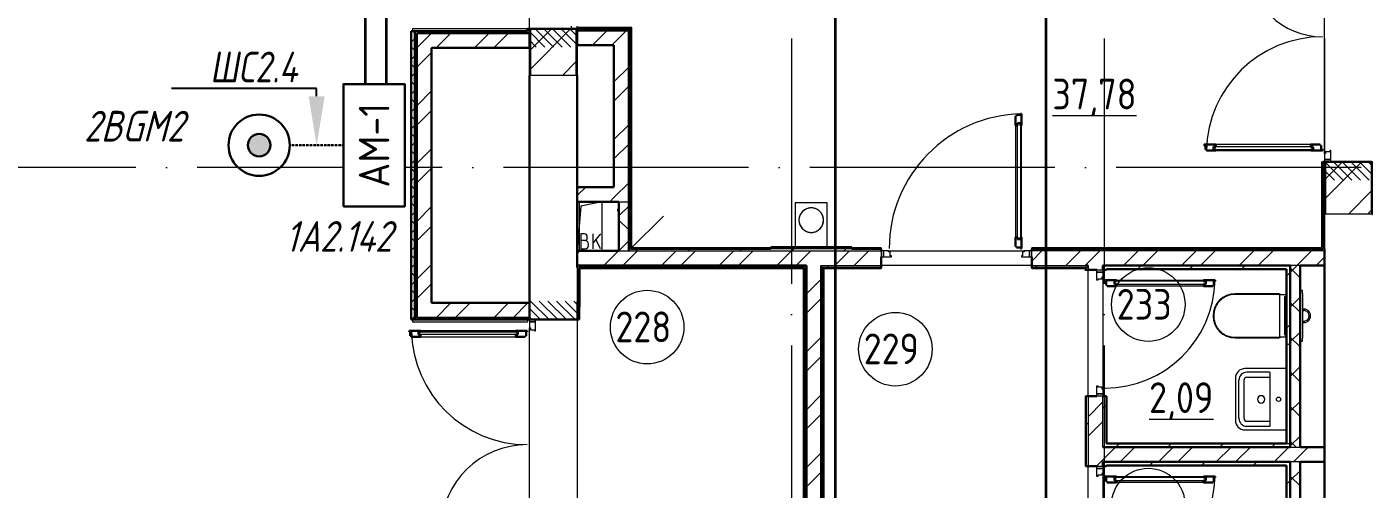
# Model space of a CAD drawing. Header units: millimetres. Extents: x -259793 to 1187961, y -549744 to 43070.
# Drawn here: x 126935 to 137914, y 20039 to 23806 of the extents above; entities that cross this region are included whole.
import ezdxf
from ezdxf import colors
from ezdxf.entities.mleader import LeaderData, LeaderLine
from ezdxf.enums import TextEntityAlignment as Align
from ezdxf.math import Vec2, Vec3

# ---------------------------------------------------------------- set-up
doc = ezdxf.new("R2010")
doc.units = ezdxf.units.MM
for name, pattern in [('ADSK_Линия сетки', [25, 20, -2.5, 0, -2.5]), ('ADSK_Штриховая_ш2 п1_5', [4.5, 3, -1.5]), ('штриховаяX2', [1.5, 1, -0.5])]:
    doc.linetypes.add(name, pattern=pattern)
for name, color, linetype, lineweight in [('E-Безопасность-G', 153, 'Continuous', 35), ('RC-Выноски', 7, 'Continuous', 0), ('RC-Извещатели_охранные', 5, 'Continuous', 30), ('RC-Прочее_оборудование', 5, 'Continuous', 30), ('Двери', 252, 'Continuous', 9), ('лс', 5, 'Continuous', 30), ('Марки помещений', 252, 'Continuous', 20), ('Обобщенные модели', 252, 'Continuous', 18), ('Оборудование', 8, 'Continuous', 18), ('Ограждение', 252, 'Continuous', 9), ('Оси', 252, 'Continuous', 9), ('Перекрытие', 252, 'Continuous', 18), ('Сантехника', 252, 'Continuous', 9), ('Стены внутренние', 7, 'Continuous', 18), ('Стены наружные', 7, 'Continuous', 18), ('Стены штриховка', 7, 'Continuous', 9)]:
    doc.layers.add(name, color=color, linetype=linetype, lineweight=lineweight)
doc.layers.add('RC-Позиционные_обозначения', color=7, linetype='Continuous')
doc.layers.add('Двери открывание', color=7, linetype='Continuous', lineweight=9, true_color=0xc0c0c0)
doc.styles.add('GOST Common_2', font='', dxfattribs={"width": 0.9, "height": 250})
doc.styles.add('ISOCPEUR', font='isocpeur.ttf', dxfattribs={"width": 0.9, "height": 350})
doc.styles.add('RubezhCAD', font='', dxfattribs={"oblique": 10})
doc.styles.get("Standard").update_dxf_attribs({"font": ''})
doc.styles.get('GOST Common_2').set_extended_font_data('GOST type B')
doc.styles.get('RubezhCAD').set_extended_font_data('GOST type A')
doc.styles.get('Standard').set_extended_font_data('GOST type B')
pattern_1 = [(0, (134012, 1600.5), (0, 600), []), (90, (134012, 1600.5), (-600, 4e-14), [])]

# ---------------------------------------------------------------- blocks, each defined once
blk = doc.blocks.new('RC-UGO-AM-01')
at = {"layer": 'RC-Прочее_оборудование'}
blk.add_point((0, 0), dxfattribs=at)
blk.add_attdef('PSTN', text='', height=2.5, dxfattribs=at).set_placement((2.32, 2.4), align=Align.BOTTOM_LEFT)
blk.add_wipeout([(4.99, 2.5), (4.99, -2.5), (-4.99, -2.5), (-4.99, 2.5)]).dxf.layer = 'RC-Прочее_оборудование'
blk.add_wipeout([(-4.99, -2.5), (-4.99, 2.5), (4.99, 2.5), (4.99, -2.5)]).dxf.layer = 'RC-Прочее_оборудование'
blk.add_lwpolyline([(-4.99, 2.5), (4.99, 2.5), (4.99, -2.5), (-4.99, -2.5), (-4.99, 2.5)], close=True, dxfattribs=at)
blk.add_lwpolyline([(-4.99, 2.5), (-4.99, 2.5)], dxfattribs=at)
blk.add_lwpolyline([(-4.99, 2.5), (-4.99, 2.5)], dxfattribs=at)
at = {"layer": 'RC-Прочее_оборудование', "ltscale": 100, "style": 'ISOCPEUR', "width": 0.9}
blk.add_text('АМ-1', height=2.5, dxfattribs=at).set_placement((0, 0), align=Align.MIDDLE)
blk = doc.blocks.new('RC-UGO-IOTR-01')
at = {"layer": 'RC-Извещатели_охранные'}
h = blk.add_hatch(color=256, dxfattribs=at)
h.dxf.hatch_style = 1
h.paths.add_polyline_path([(0.92, 0), (-0.92, 0, 1)])
h.paths.add_polyline_path([(-0.92, 0), (0.92, 0, 1)])
for radius in [2.5, 0.918]:
    blk.add_circle((0, 0), radius, dxfattribs=at)
blk.add_attdef('PSTN', text='', height=1.5, dxfattribs=at).set_placement((2.5, 2.5), align=Align.BOTTOM_CENTER)
blk = doc.blocks.new('2 этаж')
at = {"layer": 'Двери', "lineweight": 18, "true_color": 0x636466}
h = blk.add_hatch(dxfattribs=at)
h.set_pattern_fill('FP_2', color=251, angle=-90, style=0, pattern_type=2)
h.set_pattern_definition([(315, (131231.006, 24915.747), (35.3553, 35.3553), [])])
h.paths.add_polyline_path([(131036, 23641), (131426, 23641), (131426, 23791), (131036, 23791)])
h.paths.add_polyline_path([(131036, 25791), (131426, 25791), (131426, 25941), (131036, 25941)])
h = blk.add_hatch(dxfattribs=at)
h.set_pattern_fill('FP_2', color=251, angle=90, style=0, pattern_type=2)
h.set_pattern_definition([(135, (137721.006, 23430.747), (-35.3553, -35.3553), [])])
h.paths.add_polyline_path([(137526, 22556), (137916, 22556), (137916, 22706), (137526, 22706), (137526, 22646)])
h.paths.add_polyline_path([(137526, 24406), (137916, 24406), (137916, 24556), (137526, 24556)])
h = blk.add_hatch(dxfattribs=at)
h.set_pattern_fill('FP_2', color=251, angle=90, style=0, pattern_type=2)
h.set_pattern_definition([(135, (131231.006, 20395.747), (-35.3553, -35.3553), [])])
h.paths.add_polyline_path([(131036, 19471), (131426, 19471), (131426, 19621), (131036, 19621), (131036, 19491)])
h.paths.add_polyline_path([(131234, 21421), (131426, 21421), (131426, 21571), (131036, 21571), (131036, 21421)])
at = {"layer": 'Ограждение', "true_color": 0x636466}
h = blk.add_hatch(dxfattribs=at)
h.set_pattern_fill('FP_14', color=251, style=0, pattern_type=2)
h.set_pattern_definition(pattern_1)
h.paths.add_polyline_path([(131846, 23791), (131861, 23791), (131871, 23801), (131426, 23801), (131426, 23791), (131441, 23791)])
h = blk.add_hatch(dxfattribs=at)
h.set_pattern_fill('FP_14', color=251, style=0, pattern_type=2)
h.set_pattern_definition(pattern_1)
h.paths.add_polyline_path([(131861, 21996), (131871, 22006), (131871, 23801), (131861, 23791), (131861, 22015)])
h = blk.add_hatch(dxfattribs=at)
h.set_pattern_fill('FP_14', color=251, style=0, pattern_type=2)
h.set_pattern_definition(pattern_1)
h.paths.add_polyline_path([(137511, 21996), (137511, 22706), (137501, 22706), (137501, 22006)])
h = blk.add_hatch(dxfattribs=at)
h.set_pattern_fill('FP_14', color=251, style=0, pattern_type=2)
h.set_pattern_definition(pattern_1)
h.paths.add_polyline_path([(132624, 21996), (133006, 21996), (133006, 22006), (131871, 22006), (131861, 21996), (131929, 21996)])
h = blk.add_hatch(dxfattribs=at)
h.set_pattern_fill('FP_14', color=251, style=0, pattern_type=2)
h.set_pattern_definition(pattern_1)
h.paths.add_polyline_path([(133906, 21996), (133906, 22006), (133666, 22006), (133666, 21996)])
h = blk.add_hatch(dxfattribs=at)
h.set_pattern_fill('FP_14', color=251, style=0, pattern_type=2)
h.set_pattern_definition(pattern_1)
h.paths.add_polyline_path([(137139, 21996), (137511, 21996), (137501, 22006), (135136, 22006), (135136, 21996), (136791, 21996)])
at = {"color": 251, "lineweight": 18, "true_color": 0x636466}
for p, q in [((131456, 22344), (131426, 21981)), ((131626, 22381), (131456, 22344)), ((131626, 22381), (131626, 21981)), ((131485, 22118), (131455, 22118)), ((131455, 22118), (131455, 21998)), ((131508, 22085), (131508, 22095)), ((131615, 22118), (131555, 22047)), ((131555, 21998), (131555, 22118)), ((131615, 21998), (131579, 22075)), ((131488, 22065), (131455, 22065)), ((131455, 21998), (131492, 21998)), ((131518, 22025), (131518, 22035))]:
    blk.add_line(p, q, dxfattribs=at)
for centre, radius, start, end in [((131485, 22095), 23.3, 0, 90), ((131488, 22085), 20, 270, 0), ((131488, 22035), 30, 0, 90), ((131492, 22025), 26.7, 270, 0)]:
    blk.add_arc(centre, radius, start, end, dxfattribs=at)
at = {"layer": 'Двери', "color": 251, "linetype": 'ADSK_Штриховая_ш2 п1_5', "true_color": 0x636466}
for p, q in [((131426, 23791), (131036, 23791)), ((131036, 23791), (131036, 23641)), ((131426, 23641), (131426, 23791)), ((137916, 22706), (137526, 22706)), ((137526, 22706), (137526, 22556)), ((131036, 21571), (131036, 21421)), ((131426, 21421), (131426, 21571)), ((131036, 21421), (131426, 21421))]:
    blk.add_line(p, q, dxfattribs=at)
at = {"layer": 'Двери', "color": 251, "true_color": 0x636466}
for p, q in [((131376, 23811), (131376, 23791)), ((131376, 23791), (131426, 23791)), ((131426, 23791), (131426, 23811)), ((135002, 23003), (135002, 22093)), ((135019, 22075), (135019, 23021)), ((135019, 23021), (135043, 23021)), ((135043, 23021), (135043, 22075)), ((135052, 22093), (135052, 23003)), ((137414, 22848), (136638, 22848)), ((137432, 22828), (136620, 22828)), ((136620, 22828), (136620, 22807)), ((136620, 22807), (137432, 22807)), ((136638, 22798), (137414, 22798)), ((137432, 22807), (137432, 22828)), ((137526, 22775), (137526, 22726)), ((137534, 22775), (137526, 22775)), ((137568, 22789), (137534, 22789)), ((137534, 22789), (137534, 22775)), ((137576, 22798), (137568, 22798)), ((137568, 22798), (137568, 22789)), ((137576, 22726), (137576, 22798)), ((137576, 22726), (137526, 22726)), ((137526, 22726), (137526, 22706)), ((137526, 22726), (137576, 22726)), ((137526, 22706), (137576, 22706)), ((137576, 22706), (137576, 22726)), ((135043, 22075), (135019, 22075)), ((133906, 21981), (133906, 21931)), ((133926, 21981), (133906, 21981)), ((133926, 21931), (133926, 21981)), ((133967, 21981), (133926, 21981)), ((133926, 21981), (133926, 21931)), ((133967, 21973), (133967, 21981)), ((133981, 21973), (133967, 21973)), ((133981, 21939), (133981, 21973)), ((135075, 21973), (135061, 21973)), ((135061, 21973), (135061, 21939)), ((135075, 21981), (135075, 21973)), ((135116, 21981), (135075, 21981)), ((135136, 21981), (135116, 21981)), ((135116, 21981), (135116, 21931)), ((135116, 21931), (135116, 21981)), ((135136, 21931), (135136, 21981)), ((133906, 21931), (133926, 21931)), ((133926, 21931), (133990, 21931)), ((133990, 21939), (133981, 21939)), ((133990, 21931), (133990, 21939)), ((135061, 21939), (135052, 21939)), ((135052, 21939), (135052, 21931)), ((135052, 21931), (135116, 21931)), ((135116, 21931), (135136, 21931)), ((135666, 21806), (135666, 21826)), ((135666, 21826), (135716, 21826)), ((135716, 21806), (135666, 21806)), ((135666, 21806), (135716, 21806)), ((135666, 21742), (135666, 21806)), ((135674, 21742), (135666, 21742)), ((135674, 21751), (135674, 21742)), ((135708, 21751), (135674, 21751)), ((135708, 21765), (135708, 21751)), ((135716, 21765), (135708, 21765)), ((135716, 21826), (135716, 21806)), ((135716, 21806), (135716, 21765)), ((135828, 21742), (136538, 21742)), ((135810, 21733), (135810, 21709)), ((136556, 21733), (135810, 21733)), ((135810, 21709), (136556, 21709)), ((136538, 21692), (135828, 21692)), ((136556, 21709), (136556, 21733)), ((131086, 21421), (131036, 21421)), ((131036, 21421), (131036, 21401)), ((131086, 21401), (131086, 21421)), ((130130, 21320), (130942, 21320)), ((130130, 21299), (130130, 21320)), ((130924, 21329), (130148, 21329)), ((130942, 21320), (130942, 21299)), ((131036, 21401), (131086, 21401)), ((131086, 21401), (131036, 21401)), ((131036, 21401), (131036, 21352)), ((131036, 21352), (131044, 21352)), ((131044, 21352), (131044, 21338)), ((131044, 21338), (131078, 21338)), ((131078, 21338), (131078, 21329)), ((131078, 21329), (131086, 21329)), ((131086, 21329), (131086, 21401)), ((130942, 21299), (130130, 21299)), ((130148, 21279), (130924, 21279)), ((135666, 20880), (135674, 20880)), ((135666, 20816), (135666, 20880)), ((135674, 20880), (135674, 20871)), ((135674, 20871), (135708, 20871)), ((135708, 20871), (135708, 20857)), ((135666, 20816), (135716, 20816)), ((135666, 20796), (135666, 20816)), ((135716, 20816), (135666, 20816)), ((135716, 20796), (135666, 20796)), ((135708, 20857), (135716, 20857)), ((135716, 20857), (135716, 20816)), ((135716, 20816), (135716, 20796)), ((135666, 20206), (135666, 20226)), ((135666, 20226), (135716, 20226)), ((135716, 20206), (135666, 20206)), ((135666, 20206), (135716, 20206)), ((135666, 20142), (135666, 20206)), ((135716, 20226), (135716, 20206)), ((135716, 20206), (135716, 20165)), ((135674, 20142), (135666, 20142)), ((135674, 20151), (135674, 20142)), ((135708, 20151), (135674, 20151)), ((135708, 20165), (135708, 20151)), ((135716, 20165), (135708, 20165)), ((135810, 20133), (135810, 20109)), ((136556, 20133), (135810, 20133)), ((135810, 20109), (136556, 20109)), ((135828, 20142), (136538, 20142)), ((136538, 20092), (135828, 20092)), ((136556, 20109), (136556, 20133))]:
    blk.add_line(p, q, dxfattribs=at)
at = {"layer": 'Двери', "color": 251, "lineweight": 30, "true_color": 0x636466}
for p, q in [((135010, 23079), (135002, 23079)), ((135002, 23079), (135002, 23003)), ((135044, 23088), (135010, 23088)), ((135010, 23088), (135010, 23079)), ((135052, 23097), (135044, 23097)), ((135044, 23097), (135044, 23088)), ((135052, 23003), (135052, 23097)), ((135002, 23003), (135019, 23003)), ((135019, 23003), (135019, 23021)), ((135019, 23021), (135043, 23021)), ((135043, 23021), (135043, 23003)), ((135043, 23003), (135052, 23003)), ((136638, 22848), (136544, 22848)), ((136544, 22848), (136544, 22840)), ((136544, 22840), (136553, 22840)), ((136553, 22840), (136553, 22806)), ((136638, 22848), (136638, 22828)), ((137490, 22848), (137414, 22848)), ((137414, 22848), (137414, 22828)), ((137490, 22840), (137490, 22848)), ((137499, 22840), (137490, 22840)), ((137499, 22806), (137499, 22840)), ((136553, 22806), (136562, 22806)), ((136562, 22806), (136562, 22798)), ((136562, 22798), (136638, 22798)), ((136638, 22828), (136620, 22828)), ((136620, 22828), (136620, 22807)), ((136620, 22807), (136638, 22807)), ((136638, 22807), (136638, 22798)), ((137414, 22828), (137432, 22828)), ((137414, 22807), (137414, 22798)), ((137432, 22807), (137414, 22807)), ((137414, 22798), (137508, 22798)), ((137432, 22828), (137432, 22807)), ((137508, 22806), (137499, 22806)), ((137508, 22798), (137508, 22806)), ((135002, 22093), (135002, 22017)), ((135002, 22093), (135019, 22093)), ((135019, 22093), (135019, 22075)), ((135019, 22075), (135043, 22075)), ((135043, 22093), (135052, 22093)), ((135043, 22075), (135043, 22093)), ((135052, 21999), (135052, 22093)), ((135002, 22017), (135010, 22017)), ((135010, 22017), (135010, 22008)), ((135010, 22008), (135044, 22008)), ((135044, 22008), (135044, 21999)), ((135044, 21999), (135052, 21999)), ((135734, 21742), (135828, 21742)), ((135734, 21734), (135734, 21742)), ((135828, 21733), (135828, 21742)), ((136538, 21742), (136632, 21742)), ((136538, 21733), (136538, 21742)), ((136632, 21742), (136632, 21734)), ((135743, 21734), (135734, 21734)), ((135743, 21700), (135743, 21734)), ((135752, 21700), (135743, 21700)), ((135752, 21692), (135752, 21700)), ((135828, 21692), (135752, 21692)), ((135810, 21733), (135828, 21733)), ((135810, 21709), (135810, 21733)), ((135828, 21709), (135810, 21709)), ((135828, 21692), (135828, 21709)), ((136556, 21733), (136538, 21733)), ((136538, 21709), (136556, 21709)), ((136538, 21692), (136538, 21709)), ((136614, 21692), (136538, 21692)), ((136556, 21709), (136556, 21733)), ((136614, 21700), (136614, 21692)), ((136623, 21700), (136614, 21700)), ((136623, 21734), (136623, 21700)), ((136632, 21734), (136623, 21734)), ((130148, 21329), (130054, 21329)), ((130054, 21329), (130054, 21321)), ((130054, 21321), (130063, 21321)), ((130063, 21321), (130063, 21287)), ((130130, 21320), (130148, 21320)), ((130130, 21299), (130130, 21320)), ((130148, 21320), (130148, 21329)), ((131018, 21329), (130924, 21329)), ((130924, 21320), (130924, 21329)), ((130942, 21320), (130924, 21320)), ((130942, 21299), (130942, 21320)), ((131009, 21287), (131009, 21321)), ((131009, 21321), (131018, 21321)), ((131018, 21321), (131018, 21329)), ((130063, 21287), (130072, 21287)), ((130072, 21287), (130072, 21279)), ((130072, 21279), (130148, 21279)), ((130148, 21299), (130130, 21299)), ((130148, 21279), (130148, 21299)), ((130924, 21299), (130942, 21299)), ((130924, 21279), (130924, 21299)), ((130924, 21279), (131000, 21279)), ((131000, 21279), (131000, 21287)), ((131000, 21287), (131009, 21287)), ((135734, 20142), (135828, 20142)), ((135734, 20134), (135734, 20142)), ((135743, 20134), (135734, 20134)), ((135743, 20100), (135743, 20134)), ((135752, 20100), (135743, 20100)), ((135752, 20092), (135752, 20100)), ((135828, 20092), (135752, 20092)), ((135810, 20133), (135828, 20133)), ((135810, 20109), (135810, 20133)), ((135828, 20109), (135810, 20109)), ((135828, 20133), (135828, 20142)), ((135828, 20092), (135828, 20109)), ((136538, 20142), (136632, 20142)), ((136538, 20133), (136538, 20142)), ((136556, 20133), (136538, 20133)), ((136538, 20109), (136556, 20109)), ((136538, 20092), (136538, 20109)), ((136614, 20092), (136538, 20092)), ((136556, 20109), (136556, 20133)), ((136614, 20100), (136614, 20092)), ((136623, 20100), (136614, 20100)), ((136623, 20134), (136623, 20100)), ((136632, 20134), (136623, 20134)), ((136632, 20142), (136632, 20134))]:
    blk.add_line(p, q, dxfattribs=at)
at = {"layer": 'Двери открывание', "color": 251, "true_color": 0x636466}
for centre, radius, start, end in [((137508, 24332), 606, 181.7021, 270), ((137508, 22780), 946, 90, 178.9097), ((135070, 21999), 1098, 90.9393, 180), ((135734, 21760), 898, 270, 358.8515), ((131018, 21347), 946, 181.0903, 270), ((131018, 19695), 706, 90, 178.539), ((135734, 20160), 898, 270, 358.8515)]:
    blk.add_arc(centre, radius, start, end, dxfattribs=at)
at = {"layer": 'Марки помещений', "color": 251, "true_color": 0x636466}
for centre in [(136087, 21543), (131997, 21359), (134023, 21179), (136087, 19908)]:
    blk.add_circle(centre, 300, dxfattribs=at)
at = {"layer": 'Обобщенные модели', "color": 251, "true_color": 0x636466}
for p, q in [((137216, 21021), (136876, 21021)), ((137078, 20991), (136891, 20991)), ((137078, 20991), (137078, 20550)), ((136798, 20943), (136798, 20771)), ((136827, 20614), (136827, 20928)), ((136869, 20614), (136869, 20928)), ((136891, 20950), (137078, 20950)), ((136798, 20771), (136798, 20599)), ((137078, 20591), (136891, 20591)), ((137078, 20550), (136891, 20550)), ((136876, 20521), (137216, 20521))]:
    blk.add_line(p, q, dxfattribs=at)
blk.add_circle((137150, 20771), 17.5, dxfattribs=at)
for centre, radius, start, end in [((136876, 20943), 78, 90, 180), ((136891, 20928), 63.6, 90, 180), ((136891, 20928), 22.3, 90, 180), ((137008, 20770), 30, 90, 270), ((137008, 20770), 30, 270, 90), ((136876, 20599), 78, 180, 270), ((136891, 20614), 63.6, 180, 270), ((136891, 20614), 22.3, 180, 270)]:
    blk.add_arc(centre, radius, start, end, dxfattribs=at)
at = {"layer": 'Оборудование', "color": 251, "true_color": 0x636466}
for p, q in [((131766, 22320), (131756, 22320)), ((131756, 22320), (131756, 22308)), ((131756, 22308), (131766, 22308)), ((131861, 21996), (132129, 22264))]:
    blk.add_line(p, q, dxfattribs=at)
at = {"layer": 'Ограждение', "color": 251, "true_color": 0x636466}
for p, q in [((130081, 23791), (130081, 23771)), ((131021, 23791), (130081, 23791)), ((131871, 23801), (131426, 23801)), ((131871, 23801), (131861, 23791)), ((131871, 22006), (131871, 23801)), ((137501, 22706), (137511, 22706)), ((137501, 22706), (137501, 22006)), ((131871, 22006), (131861, 21996)), ((133006, 22006), (131871, 22006)), ((133906, 22006), (133666, 22006)), ((133906, 22006), (133906, 21996)), ((135136, 21996), (135136, 22006)), ((137501, 22006), (135136, 22006)), ((137501, 22006), (137511, 21996)), ((131451, 21836), (131441, 21846)), ((131451, 21521), (131451, 21836)), ((131451, 21836), (133271, 21836)), ((133271, 21836), (133281, 21846)), ((133271, 21836), (133271, 18291)), ((133442, 21836), (133437, 21841)), ((133442, 19081), (133442, 21836)), ((133442, 21836), (133906, 21836)), ((133906, 21841), (133906, 21836)), ((135136, 21836), (135136, 21841)), ((135136, 21836), (135571, 21836)), ((135571, 21836), (135576, 21841)), ((135571, 21836), (135571, 21821)), ((135581, 21821), (135571, 21821)), ((135581, 21821), (135581, 21826)), ((131451, 21521), (131441, 21521)), ((130081, 21421), (130081, 21401)), ((131021, 21421), (131021, 21406)), ((130081, 21401), (131021, 21401)), ((131021, 21401), (131021, 21406)), ((135571, 20796), (135576, 20796)), ((135571, 20796), (135571, 20226)), ((135576, 20226), (135571, 20226))]:
    blk.add_line(p, q, dxfattribs=at)
for points in [[(130086, 23786), (130086, 23786), (130085, 23787), (130084, 23788), (130084, 23788), (130083, 23789), (130083, 23789), (130083, 23789), (130082, 23790), (130082, 23790), (130082, 23790), (130081, 23790), (130081, 23791), (130081, 23791), (130081, 23791)], [(130086, 21406), (130086, 21405), (130085, 21405), (130084, 21404), (130084, 21403), (130083, 21403), (130083, 21403), (130083, 21402), (130082, 21402), (130082, 21402), (130082, 21401), (130081, 21401), (130081, 21401), (130081, 21401), (130081, 21401)]]:
    blk.add_open_spline(points, degree=3, knots=[0, 0, 0, 0, 0.166667, 0.25, 0.333333, 0.375, 0.416667, 0.5, 0.541667, 0.583333, 0.666667, 0.75, 0.833333, 1, 1, 1, 1], dxfattribs=at)
at = {"layer": 'Оси', "color": 251, "linetype": 'ADSK_Линия сетки', "ltscale": 100, "true_color": 0x636466}
for p, q in [((131426, 33711), (131426, -32265)), ((133176, 33711), (133176, -32265)), ((135726, 33711), (135726, -32265)), ((137526, 33711), (137526, -32265)), ((165326, 22661), (93566, 22661))]:
    blk.add_line(p, q, dxfattribs=at)
at = {"layer": 'Перекрытие', "color": 251, "ltscale": 100, "true_color": 0x636466}
blk.add_line((131626, 22381), (131626, 21981), dxfattribs=at)
at = {"layer": 'Сантехника', "color": 251, "true_color": 0x636466}
for p, q in [((133466, 22371), (133206, 22371)), ((133206, 22371), (133206, 22011)), ((133466, 22011), (133466, 22371)), ((137156, 21631), (136796, 21631)), ((137156, 21626), (136796, 21626)), ((137161, 21281), (137161, 21621)), ((137216, 21621), (137166, 21621)), ((137201, 21293), (137201, 21609)), ((137201, 21609), (137216, 21609)), ((136796, 21276), (137156, 21276)), ((136796, 21271), (137156, 21271)), ((137166, 21281), (137216, 21281)), ((137216, 21293), (137201, 21293))]:
    blk.add_line(p, q, dxfattribs=at)
at = {"layer": 'Сантехника', "color": 251, "lineweight": 9, "true_color": 0x636466}
for p, q in [((137346, 21657), (137326, 21657)), ((137346, 21632), (137346, 21657)), ((137346, 21632), (137346, 21269)), ((137326, 21244), (137346, 21244)), ((137346, 21244), (137346, 21269))]:
    blk.add_line(p, q, dxfattribs=at)
at = {"layer": 'Сантехника', "color": 251, "true_color": 0x636466, "flags": 128}
for points in [[(133336, 22331), (133332, 22331), (133328, 22330), (133324, 22330), (133320, 22329), (133316, 22329), (133312, 22328), (133308, 22327), (133305, 22326), (133301, 22324), (133297, 22323), (133293, 22321), (133290, 22319), (133286, 22318), (133283, 22315), (133280, 22313), (133276, 22311), (133273, 22309), (133270, 22306), (133267, 22303), (133264, 22300), (133262, 22297), (133259, 22294), (133256, 22291), (133254, 22288), (133252, 22285), (133250, 22281), (133248, 22278), (133246, 22274), (133244, 22271), (133243, 22267), (133241, 22263), (133240, 22259), (133239, 22256), (133238, 22252), (133237, 22248), (133237, 22244), (133236, 22240), (133236, 22236), (133236, 22232), (133236, 22228), (133236, 22224), (133237, 22220), (133237, 22216), (133238, 22212), (133239, 22208), (133240, 22204), (133241, 22200), (133242, 22197), (133243, 22193), (133245, 22189), (133247, 22186), (133249, 22182), (133251, 22179), (133253, 22175), (133255, 22172), (133258, 22169), (133260, 22166), (133263, 22163), (133266, 22160), (133268, 22157), (133271, 22154), (133275, 22152), (133278, 22149), (133281, 22147), (133284, 22145), (133288, 22143), (133291, 22141), (133295, 22140), (133299, 22138), (133303, 22137), (133306, 22135), (133310, 22134), (133314, 22133), (133318, 22132), (133322, 22132), (133326, 22131), (133330, 22131), (133334, 22131), (133336, 22131)], [(133336, 22131), (133340, 22131), (133344, 22131), (133348, 22131), (133352, 22132), (133356, 22133), (133360, 22134), (133364, 22135), (133367, 22136), (133371, 22137), (133375, 22139), (133379, 22140), (133382, 22142), (133386, 22144), (133389, 22146), (133392, 22148), (133396, 22151), (133399, 22153), (133402, 22156), (133405, 22158), (133408, 22161), (133410, 22164), (133413, 22167), (133416, 22170), (133418, 22173), (133420, 22177), (133422, 22180), (133424, 22184), (133426, 22187), (133428, 22191), (133429, 22195), (133431, 22198), (133432, 22202), (133433, 22206), (133434, 22210), (133435, 22214), (133435, 22218), (133436, 22222), (133436, 22226), (133436, 22230), (133436, 22234), (133436, 22238), (133435, 22242), (133435, 22246), (133434, 22250), (133433, 22253), (133432, 22257), (133431, 22261), (133430, 22265), (133429, 22269), (133427, 22272), (133425, 22276), (133423, 22279), (133421, 22283), (133419, 22286), (133417, 22290), (133414, 22293), (133412, 22296), (133409, 22299), (133406, 22302), (133404, 22304), (133401, 22307), (133397, 22310), (133394, 22312), (133391, 22314), (133388, 22316), (133384, 22318), (133381, 22320), (133377, 22322), (133373, 22324), (133370, 22325), (133366, 22326), (133362, 22327), (133358, 22328), (133354, 22329), (133350, 22330), (133346, 22330), (133342, 22331), (133338, 22331), (133336, 22331)], [(136796, 21626), (136789, 21626), (136782, 21625), (136775, 21624), (136768, 21624), (136761, 21622), (136754, 21621), (136748, 21619), (136741, 21617), (136734, 21615), (136728, 21612), (136721, 21609), (136715, 21606), (136709, 21603), (136703, 21599), (136697, 21595), (136691, 21591), (136686, 21587), (136681, 21582), (136675, 21578), (136670, 21573), (136666, 21568), (136661, 21562), (136657, 21557), (136653, 21551), (136649, 21545), (136645, 21539), (136642, 21533), (136638, 21527), (136636, 21521), (136633, 21514), (136630, 21508), (136628, 21501), (136626, 21494), (136625, 21487), (136624, 21480), (136623, 21474), (136622, 21467), (136621, 21460), (136621, 21453), (136621, 21446), (136621, 21439), (136622, 21432), (136623, 21425), (136624, 21418), (136626, 21411), (136627, 21404), (136629, 21397), (136632, 21391), (136634, 21384), (136637, 21378), (136640, 21372), (136643, 21365), (136647, 21359), (136651, 21353), (136655, 21348), (136659, 21342), (136663, 21337), (136668, 21332), (136673, 21327), (136678, 21322), (136683, 21317), (136688, 21313), (136694, 21308), (136700, 21305), (136706, 21301), (136712, 21297), (136718, 21294), (136724, 21291), (136731, 21288), (136737, 21286), (136744, 21284), (136751, 21282), (136758, 21280), (136764, 21279), (136771, 21277), (136778, 21277), (136785, 21276), (136792, 21276), (136796, 21276)], [(137161, 21621), (137161, 21621), (137161, 21621), (137161, 21621), (137161, 21622), (137161, 21622), (137161, 21622), (137161, 21622), (137161, 21622), (137161, 21623), (137161, 21623), (137161, 21623), (137160, 21623), (137160, 21623), (137160, 21623), (137160, 21624), (137160, 21624), (137160, 21624), (137160, 21624), (137160, 21624), (137159, 21624), (137159, 21624), (137159, 21625), (137159, 21625), (137159, 21625), (137159, 21625), (137159, 21625), (137158, 21625), (137158, 21625), (137158, 21625), (137158, 21625), (137158, 21625), (137157, 21626), (137157, 21626), (137157, 21626), (137157, 21626), (137157, 21626), (137156, 21626), (137156, 21626), (137156, 21626), (137156, 21626)], [(137156, 21276), (137156, 21276), (137156, 21276), (137157, 21276), (137157, 21276), (137157, 21276), (137157, 21276), (137157, 21276), (137158, 21276), (137158, 21276), (137158, 21276), (137158, 21276), (137158, 21276), (137158, 21276), (137159, 21277), (137159, 21277), (137159, 21277), (137159, 21277), (137159, 21277), (137159, 21277), (137160, 21277), (137160, 21277), (137160, 21278), (137160, 21278), (137160, 21278), (137160, 21278), (137160, 21278), (137160, 21278), (137161, 21279), (137161, 21279), (137161, 21279), (137161, 21279), (137161, 21279), (137161, 21280), (137161, 21280), (137161, 21280), (137161, 21280), (137161, 21280), (137161, 21280), (137161, 21281), (137161, 21281)]]:
    blk.add_lwpolyline(points, dxfattribs=at)
at = {"layer": 'Сантехника', "color": 251, "lineweight": 9, "true_color": 0x636466, "flags": 128}
for points in [[(137357, 21493), (137357, 21493), (137357, 21493), (137357, 21493), (137357, 21493), (137357, 21493), (137356, 21493), (137356, 21493), (137355, 21493), (137355, 21493), (137354, 21493), (137353, 21493), (137352, 21493), (137352, 21493), (137351, 21493), (137350, 21493), (137349, 21493), (137347, 21493), (137346, 21493)], [(137347, 21408), (137348, 21408), (137349, 21408), (137350, 21408), (137351, 21408), (137352, 21408), (137353, 21408), (137354, 21408), (137354, 21408), (137355, 21408), (137356, 21408), (137356, 21408), (137356, 21408), (137357, 21408), (137357, 21408), (137357, 21408), (137357, 21408), (137357, 21408), (137357, 21408)]]:
    blk.add_lwpolyline(points, dxfattribs=at)
at = {"layer": 'Сантехника', "color": 251, "true_color": 0x636466}
for centre, radius, start, end in [((133336, 22231), 100, 90, 270), ((133336, 22231), 100, 270, 90), ((136796, 21451), 180, 90, 270), ((137156, 21621), 10, 0, 90), ((136796, 21451), 175, 90, 90.9078), ((136796, 21451), 175, 90, 90.9078), ((137156, 21621), 5, 60, 90), ((137156, 21621), 5, 60, 90), ((137156, 21621), 5, 60, 75), ((137156, 21621), 5, 0, 30), ((137156, 21621), 5, 0, 30), ((137156, 21621), 5, 0, 30), ((136796, 21451), 175, 269.0922, 270), ((136796, 21451), 175, 269.0922, 270), ((137156, 21281), 10, 270, 0), ((137156, 21281), 5, 270, 300), ((137156, 21281), 5, 270, 300), ((137156, 21281), 5, 285, 300), ((137156, 21281), 5, 330, 0), ((137156, 21281), 5, 330, 0), ((137156, 21281), 5, 330, 0)]:
    blk.add_arc(centre, radius, start, end, dxfattribs=at)
at = {"layer": 'Сантехника', "color": 251, "lineweight": 9, "true_color": 0x636466}
for radius, start, end in [(55, 0, 102.0258), (55, 257.9742, 0), (42.7, 80.5014, 92.4333), (42.7, 87.4662, 90), (42.7, 0, 75), (42.7, 285, 0), (42.7, 265.8024, 267.7583), (42.7, 270, 279.1301), (42.7, 270, 272.0828)]:
    blk.add_arc((137357, 21451), radius, start, end, dxfattribs=at)
at = {"layer": 'Стены внутренние', "color": 251, "true_color": 0x636466}
for p, q in [((131036, 23756), (131036, 25811)), ((137526, 22775), (137526, 24337)), ((131036, 23411), (131036, 23636)), ((131426, 23656), (131426, 23411)), ((131421, 23411), (131041, 23411)), ((137526, 21996), (137526, 22281)), ((137911, 22281), (137531, 22281)), ((131426, 21846), (131426, 19621)), ((131036, 19690), (131036, 21352))]:
    blk.add_line(p, q, dxfattribs=at)
at = {"layer": 'Стены внутренние', "color": 251, "lineweight": 30, "true_color": 0x636466}
for p, q in [((131036, 23411), (131036, 21556)), ((131041, 23411), (131036, 23411)), ((131426, 23411), (131421, 23411)), ((131426, 23411), (131426, 22501)), ((131426, 22381), (131426, 21981)), ((137531, 22281), (137526, 22281)), ((137916, 22281), (137911, 22281)), ((137526, 20381), (137526, 21861)), ((131426, 21421), (131036, 21421)), ((137526, 18771), (137526, 20261))]:
    blk.add_line(p, q, dxfattribs=at)
at = {"layer": 'Стены наружные', "color": 251, "lineweight": 30, "true_color": 0x636466}
for p, q in [((130071, 23771), (131021, 23771)), ((130071, 21421), (130071, 23771)), ((130101, 21421), (130101, 23771)), ((130116, 23756), (130116, 21436)), ((131036, 23756), (130116, 23756)), ((131021, 23791), (131021, 23771)), ((131021, 23791), (131036, 23791)), ((131036, 23756), (131036, 23791)), ((131036, 23756), (131036, 23636)), ((131041, 23411), (131041, 23791)), ((131421, 23791), (131041, 23791)), ((131421, 23411), (131421, 23791)), ((131426, 23656), (131426, 23791)), ((131426, 23791), (131861, 23791)), ((131426, 23776), (131846, 23776)), ((131846, 23776), (131846, 21981)), ((131861, 23791), (131861, 21996)), ((131036, 23636), (130236, 23636)), ((130236, 23636), (130236, 21556)), ((131726, 23656), (131426, 23656)), ((131726, 22501), (131726, 23656)), ((137511, 21996), (137511, 22706)), ((137511, 22706), (137526, 22706)), ((137526, 22281), (137526, 22706)), ((137531, 22706), (137531, 22281)), ((137911, 22706), (137531, 22706)), ((137911, 22706), (137911, 22281)), ((131426, 22501), (131726, 22501)), ((131426, 22381), (131426, 22501)), ((131766, 22381), (131426, 22381)), ((131766, 22381), (131766, 21981)), ((131426, 21981), (131766, 21981)), ((131426, 21981), (131426, 21846)), ((133006, 21996), (131861, 21996)), ((133006, 22011), (133666, 22011)), ((133006, 22011), (133006, 21996)), ((133666, 22011), (133666, 21996)), ((133906, 21996), (133666, 21996)), ((133906, 21996), (133906, 21981)), ((137511, 21996), (135136, 21996)), ((135136, 21996), (135136, 21981)), ((137526, 21996), (137526, 21861)), ((131426, 21861), (133296, 21861)), ((133296, 18266), (133296, 21861)), ((133296, 21861), (133296, 18266)), ((133416, 19081), (133416, 21861)), ((133906, 21931), (133906, 21841)), ((135136, 21931), (135136, 21841)), ((135596, 21861), (135581, 21861)), ((137246, 21861), (135716, 21861)), ((135716, 21861), (135716, 21831)), ((137246, 21861), (137246, 20381)), ((137526, 21861), (137326, 21861)), ((137326, 21861), (137326, 20381)), ((133281, 21846), (131441, 21846)), ((131441, 21421), (131441, 21846)), ((133281, 18281), (133281, 21846)), ((133431, 21846), (133432, 21846)), ((133431, 21846), (133431, 19081)), ((133432, 19096), (133432, 21846)), ((133437, 21841), (133906, 21841)), ((133437, 21841), (133437, 19096)), ((135136, 21841), (135576, 21841)), ((135576, 21846), (135581, 21846)), ((135576, 21841), (135576, 21826)), ((135576, 21826), (135666, 21826)), ((135746, 21826), (135716, 21826)), ((137216, 21831), (135746, 21831)), ((135746, 21826), (135746, 21831)), ((137216, 20411), (137216, 21831)), ((131036, 21556), (130236, 21556)), ((131036, 21556), (131036, 21421)), ((131036, 21421), (130071, 21421)), ((131036, 21436), (130116, 21436)), ((131441, 21421), (131426, 21421)), ((135576, 20796), (135666, 20796)), ((135576, 20796), (135576, 20226)), ((135746, 20796), (135716, 20796)), ((135746, 20411), (135746, 20796)), ((137246, 20381), (135716, 20381)), ((135746, 20411), (137216, 20411)), ((137526, 20381), (137326, 20381)), ((137526, 20261), (137526, 20381)), ((135576, 20226), (135666, 20226)), ((135716, 20231), (135716, 20261)), ((137246, 20261), (135716, 20261)), ((135746, 20226), (135716, 20226)), ((137216, 20231), (135746, 20231)), ((135746, 20226), (135746, 20231)), ((137216, 18801), (137216, 20231)), ((137246, 18771), (137246, 20261)), ((137526, 20261), (137326, 20261)), ((137326, 20261), (137326, 18771))]:
    blk.add_line(p, q, dxfattribs=at)
at = {"layer": 'Стены наружные', "color": 251, "linetype": 'Continuous', "lineweight": 9, "true_color": 0x636466}
for p, q in [((130101, 23755), (130085, 23771)), ((130117, 23636), (130237, 23756)), ((130274, 23636), (130394, 23756)), ((130287, 23756), (130302, 23771)), ((130588, 23636), (130708, 23756)), ((130711, 23756), (130726, 23771)), ((130745, 23636), (130865, 23756)), ((131041, 23617), (131215, 23791)), ((131041, 23460), (131372, 23791)), ((131551, 23656), (131671, 23776)), ((131580, 23776), (131595, 23791)), ((131708, 23656), (131828, 23776)), ((130071, 23681), (130101, 23711)), ((130101, 23613), (130071, 23643)), ((130116, 23635), (130117, 23636)), ((131846, 23618), (131861, 23633)), ((130071, 23540), (130101, 23570)), ((130101, 23472), (130071, 23502)), ((130101, 23570), (130116, 23585)), ((130116, 23478), (130236, 23598)), ((131306, 23411), (131421, 23526)), ((130071, 23398), (130101, 23428)), ((131726, 23359), (131846, 23479)), ((130101, 23331), (130071, 23361)), ((130071, 23257), (130101, 23287)), ((130116, 23164), (130236, 23284)), ((131726, 23202), (131846, 23322)), ((130101, 23189), (130071, 23219)), ((131846, 23193), (131861, 23208)), ((130071, 23115), (130101, 23145)), ((130101, 23048), (130071, 23078)), ((130101, 23145), (130116, 23160)), ((130116, 23006), (130236, 23126)), ((130071, 22974), (130101, 23004)), ((131726, 22888), (131846, 23008)), ((130101, 22906), (130071, 22936)), ((130071, 22833), (130101, 22863)), ((131726, 22731), (131846, 22851)), ((130101, 22765), (130071, 22795)), ((130101, 22721), (130116, 22736)), ((130116, 22692), (130236, 22812)), ((131846, 22769), (131861, 22784)), ((130071, 22691), (130101, 22721)), ((130101, 22623), (130071, 22653)), ((130116, 22535), (130236, 22655)), ((137531, 22564), (137673, 22706)), ((137531, 22406), (137830, 22706)), ((130071, 22550), (130101, 22580)), ((130101, 22482), (130071, 22512)), ((131726, 22416), (131846, 22536)), ((137511, 22494), (137526, 22509)), ((130071, 22408), (130101, 22438)), ((131426, 22431), (131496, 22501)), ((131691, 22381), (131726, 22416)), ((137720, 22281), (137911, 22472)), ((130101, 22341), (130071, 22371)), ((130071, 22267), (130101, 22297)), ((130101, 22297), (130116, 22312)), ((130116, 22221), (130236, 22341)), ((131766, 22265), (131846, 22345)), ((131846, 22345), (131861, 22360)), ((137877, 22281), (137911, 22315)), ((130101, 22199), (130071, 22229)), ((130116, 22063), (130236, 22183)), ((131846, 22151), (131766, 22231)), ((130071, 22125), (130101, 22155)), ((130101, 22058), (130071, 22088)), ((137511, 22070), (137526, 22085)), ((130071, 21984), (130101, 22014)), ((131426, 21959), (131448, 21981)), ((131642, 21861), (131762, 21981)), ((131766, 21982), (131846, 22062)), ((131799, 21861), (131919, 21981)), ((131906, 21981), (131921, 21996)), ((132113, 21861), (132233, 21981)), ((132271, 21861), (132391, 21981)), ((132331, 21981), (132346, 21996)), ((132585, 21861), (132705, 21981)), ((132742, 21861), (132862, 21981)), ((132755, 21981), (132770, 21996)), ((133056, 21861), (133176, 21981)), ((133179, 21981), (133194, 21996)), ((133194, 21996), (133209, 22011)), ((133214, 21861), (133334, 21981)), ((133528, 21861), (133648, 21981)), ((133603, 21981), (133618, 21996)), ((133618, 21996), (133633, 22011)), ((133685, 21861), (133805, 21981)), ((135136, 21897), (135219, 21981)), ((135300, 21981), (135315, 21996)), ((135414, 21861), (135534, 21981)), ((135571, 21861), (135691, 21981)), ((135725, 21981), (135740, 21996)), ((135885, 21861), (136005, 21981)), ((136042, 21861), (136162, 21981)), ((136149, 21981), (136164, 21996)), ((136357, 21861), (136477, 21981)), ((136514, 21861), (136634, 21981)), ((136573, 21981), (136588, 21996)), ((136828, 21861), (136948, 21981)), ((136985, 21861), (137105, 21981)), ((136997, 21981), (137012, 21996)), ((137300, 21861), (137420, 21981)), ((137422, 21981), (137437, 21996)), ((130101, 21916), (130071, 21946)), ((130071, 21843), (130101, 21873)), ((130101, 21873), (130116, 21888)), ((130116, 21749), (130236, 21869)), ((131771, 21846), (131786, 21861)), ((132196, 21846), (132211, 21861)), ((132620, 21846), (132635, 21861)), ((133044, 21846), (133059, 21861)), ((133468, 21846), (133483, 21861)), ((133893, 21846), (133906, 21859)), ((135165, 21846), (135180, 21861)), ((135581, 21837), (135596, 21852)), ((135999, 21831), (136029, 21861)), ((136423, 21831), (136453, 21861)), ((136847, 21831), (136877, 21861)), ((137246, 21805), (137302, 21861)), ((137457, 21861), (137526, 21930)), ((130101, 21775), (130071, 21805)), ((133296, 21629), (133416, 21749)), ((133416, 21793), (133431, 21808)), ((133432, 21809), (133437, 21814)), ((133432, 21738), (133437, 21743)), ((133463, 21841), (133468, 21846)), ((133534, 21841), (133539, 21846)), ((133605, 21841), (133610, 21846)), ((133675, 21841), (133680, 21846)), ((133746, 21841), (133751, 21846)), ((133817, 21841), (133822, 21846)), ((133888, 21841), (133893, 21846)), ((135160, 21841), (135165, 21846)), ((135231, 21841), (135236, 21846)), ((135302, 21841), (135307, 21846)), ((135373, 21841), (135378, 21846)), ((135443, 21841), (135448, 21846)), ((135514, 21841), (135519, 21846)), ((135576, 21832), (135581, 21837)), ((137216, 21775), (137246, 21805)), ((137326, 21762), (137246, 21842)), ((130071, 21701), (130101, 21731)), ((130101, 21633), (130071, 21663)), ((130116, 21592), (130236, 21712)), ((133281, 21658), (133296, 21673)), ((133432, 21668), (133437, 21673)), ((130071, 21560), (130101, 21590)), ((130101, 21492), (130071, 21522)), ((130274, 21436), (130394, 21556)), ((130431, 21436), (130551, 21556)), ((130746, 21436), (130866, 21556)), ((130903, 21436), (131023, 21556)), ((133296, 21472), (133416, 21592)), ((133432, 21597), (133437, 21602)), ((133432, 21526), (133437, 21531)), ((137246, 21522), (137326, 21602)), ((137326, 21480), (137246, 21560)), ((130073, 21421), (130101, 21448)), ((130101, 21448), (130116, 21463)), ((130498, 21421), (130513, 21436)), ((130922, 21421), (130937, 21436)), ((131426, 21500), (131441, 21515)), ((133432, 21455), (133437, 21460)), ((133416, 21369), (133431, 21384)), ((133432, 21385), (133437, 21390)), ((133432, 21314), (133437, 21319)), ((137216, 21351), (137246, 21381)), ((137246, 21239), (137326, 21319)), ((133281, 21234), (133296, 21249)), ((133296, 21157), (133416, 21277)), ((133432, 21243), (133437, 21248)), ((137326, 21197), (137246, 21277)), ((133296, 21000), (133416, 21120)), ((133432, 21173), (133437, 21178)), ((133432, 21102), (133437, 21107)), ((133432, 21031), (133437, 21036)), ((137246, 20957), (137326, 21037)), ((137326, 20914), (137246, 20994)), ((133416, 20945), (133431, 20960)), ((133432, 20960), (133437, 20965)), ((133432, 20890), (133437, 20895)), ((133281, 20810), (133296, 20825)), ((133296, 20686), (133416, 20806)), ((133432, 20819), (133437, 20824)), ((133432, 20748), (133437, 20753)), ((135576, 20771), (135581, 20776)), ((137246, 20674), (137326, 20754)), ((133296, 20529), (133416, 20649)), ((133432, 20678), (133437, 20683)), ((135576, 20701), (135581, 20706)), ((135596, 20629), (135716, 20749)), ((135716, 20699), (135746, 20729)), ((137326, 20631), (137246, 20711)), ((133416, 20521), (133431, 20536)), ((133432, 20607), (133437, 20612)), ((133432, 20536), (133437, 20541)), ((135576, 20630), (135581, 20635)), ((135576, 20559), (135581, 20564)), ((135581, 20564), (135596, 20579)), ((135596, 20471), (135716, 20591)), ((133432, 20465), (133437, 20470)), ((135576, 20489), (135581, 20494)), ((135576, 20418), (135581, 20423)), ((137246, 20391), (137326, 20471)), ((137293, 20381), (137246, 20428)), ((133281, 20386), (133296, 20401)), ((133296, 20215), (133416, 20335)), ((133432, 20395), (133437, 20400)), ((133432, 20324), (133437, 20329)), ((135576, 20347), (135581, 20352)), ((135716, 20277), (135820, 20381)), ((135822, 20381), (135852, 20411)), ((135857, 20261), (135977, 20381)), ((136171, 20261), (136291, 20381)), ((136246, 20381), (136276, 20411)), ((136328, 20261), (136448, 20381)), ((136642, 20261), (136762, 20381)), ((136670, 20381), (136700, 20411)), ((136800, 20261), (136920, 20381)), ((137094, 20381), (137124, 20411)), ((137114, 20261), (137234, 20381)), ((137271, 20261), (137391, 20381)), ((133432, 20253), (133437, 20258)), ((135576, 20276), (135581, 20281)), ((135665, 20226), (135716, 20277)), ((136096, 20231), (136126, 20261)), ((136520, 20231), (136550, 20261)), ((136944, 20231), (136974, 20261)), ((133296, 20057), (133416, 20177)), ((133416, 20096), (133431, 20111)), ((133432, 20183), (133437, 20188)), ((133432, 20112), (133437, 20117)), ((137216, 20078), (137246, 20108)), ((137246, 20108), (137326, 20188)), ((137326, 20065), (137246, 20145)), ((133432, 20041), (133437, 20046))]:
    blk.add_line(p, q, dxfattribs=at)
at = {"layer": 'Стены наружные', "color": 251, "true_color": 0x636466}
for p, q in [((131441, 22381), (131441, 21981)), ((133967, 21981), (135075, 21981)), ((135136, 21861), (133906, 21861)), ((135596, 20796), (135596, 21826)), ((135716, 21765), (135716, 20857)), ((135596, 19196), (135596, 20226)), ((135716, 20165), (135716, 19257))]:
    blk.add_line(p, q, dxfattribs=at)
at = {"layer": 'Стены штриховка', "color": 251, "true_color": 0x636466}
for p, q in [((131766, 22381), (131846, 22381)), ((131766, 21981), (133906, 21981)), ((133666, 21996), (133006, 21996)), ((137526, 21981), (135136, 21981)), ((133416, 21861), (133906, 21861)), ((135136, 21861), (135581, 21861)), ((135596, 21861), (135596, 21826)), ((137326, 21861), (137246, 21861)), ((133432, 21846), (133906, 21846)), ((135136, 21846), (135576, 21846)), ((135581, 21846), (135581, 21826)), ((135716, 21826), (135716, 21831)), ((137216, 21221), (137246, 21221)), ((135581, 20796), (135581, 20226)), ((135596, 20796), (135596, 20226)), ((135716, 20381), (135716, 20796)), ((137216, 20411), (137246, 20411)), ((137246, 20381), (137326, 20381)), ((135716, 20226), (135716, 20231)), ((137326, 20261), (137246, 20261))]:
    blk.add_line(p, q, dxfattribs=at)
at = {"layer": 'Марки помещений', "color": 251, "true_color": 0x636466, "style": 'GOST Common_2', "width": 0.9}
for s, p in [('%%U37,78', (135304, 23134)), ('233', (135829, 21420)), ('228', (131738, 21236)), ('229', (133764, 21057)), ('%%U2,09', (136093, 20659))]:
    blk.add_text(s, height=250, dxfattribs=at).set_placement(p)

msp = doc.modelspace()

# ---------------------------------------------------------------- linework, layer by layer
at = {"layer": 'E-Безопасность-G', "color": 5}
for p, q in [((133529.91582, 24197.22909), (133529.91582, 15876.58183)), ((135253.33816, 13619.378), (135253.33816, 24197.22909))]:
    msp.add_line(p, q, dxfattribs=at)

# ---------------------------------------------------------------- block references
msp.add_blockref('2 этаж', (0, 0))

# ---------------------------------------------------------------- next in the draw order: block references
at = {"layer": 'RC-Прочее_оборудование', "color": 1, "ltscale": 0.01}
ref = msp.add_blockref('RC-UGO-AM-01', (129768.17136, 22841.26608), dxfattribs=dict(at, xscale=100, yscale=100, zscale=100, rotation=90))
ref.add_attrib('PSTN', '1A2.142', (129044.26886, 21973.25431), dxfattribs={"layer": 'RC-Позиционные_обозначения', "height": 250, "style": 'RubezhCAD', "oblique": 15})

# ---------------------------------------------------------------- next in the draw order: linework, layer by layer
at = {"layer": 'E-Безопасность-G', "color": 5}
for p, q in [((129697.22548, 23340.55122), (129697.22548, 27819.996)), ((129869.78193, 23340.55122), (129869.78193, 24197.22909))]:
    msp.add_line(p, q, dxfattribs=at)

# ---------------------------------------------------------------- next in the draw order: block references
at = {"layer": 'RC-Извещатели_охранные', "color": 1, "ltscale": 0.01}
ref = msp.add_blockref('RC-UGO-IOTR-01', (128830.14058, 22841.55602), dxfattribs=dict(at, xscale=100, yscale=100, zscale=100))
ref.add_attrib('PSTN', '2BGM2', dxfattribs={"layer": 'RC-Позиционные_обозначения', "height": 250, "style": 'RubezhCAD', "oblique": 15}).set_placement((127808.10041, 22796.94586), align=Align.BOTTOM_CENTER)

# ---------------------------------------------------------------- next in the draw order: leaders
at = {"layer": 'RC-Выноски', "ltscale": 0.01}
ml = msp.add_multileader_mtext('Standard', dxfattribs=at)
ml.set_content('ШС2.4', color=256, style='RubezhCAD')
ml.set_leader_properties()
ml.build(insert=Vec2(0, 0))
ml.multileader.update_dxf_attribs({"has_text_frame": 1, "text_left_attachment_type": 6, "text_right_attachment_type": 6, "dogleg_length": 2, "arrow_head_size": 400, "scale": 100})
ctx = ml.context
ctx.base_point, ctx.scale, ctx.char_height, ctx.arrow_head_size, ctx.landing_gap_size, ctx.plane_origin = Vec3(128278.79698, 23304.31722), 100, 250, 400, 100, Vec3(-160159.96064, -21635.71578)
ctx.left_attachment, ctx.right_attachment, ctx.text_align_type = 6, 6, 2
notes = []
notes.append((ctx, [(1, (1, 1, 0), (129299.38478, 23304.31722), (-1, 0), 53.6743, [(0, [(129299.1897, 22841.35838)], 0, [])])]))
ctx.mtext.insert, ctx.mtext.alignment, ctx.mtext.flow_direction = Vec3(129145.71047, 23604.31722), 3, 5
ctx.mtext.has_bg_fill, ctx.mtext.bg_color, ctx.mtext.bg_scale_factor, ctx.mtext.bg_transparency, ctx.mtext.use_window_bg_color = 1, -1027028792, 1.5, 0, 1
for ctx, leaders in notes:
    for number, flags, end, landing, length, lines in leaders:
        leader = LeaderData()
        leader.index, (leader.has_last_leader_line, leader.has_dogleg_vector, leader.attachment_direction) = number, flags
        leader.last_leader_point, leader.dogleg_vector, leader.dogleg_length = Vec3(end), Vec3(landing), length
        for number, points, colour, breaks in lines:
            line = LeaderLine()
            line.index, line.vertices, line.color, line.breaks = number, Vec3.list(points), colors.encode_raw_color(colour), breaks
            leader.lines.append(line)
        ctx.leaders.append(leader)

# ---------------------------------------------------------------- next in the draw order: linework, layer by layer
at = {"layer": 'лс', "linetype": 'штриховаяX2', "ltscale": 2}
msp.add_line((129518.23884, 22841.26608), (129080.14056, 22841.45068), dxfattribs=at)

doc.saveas('drawing.dxf')
